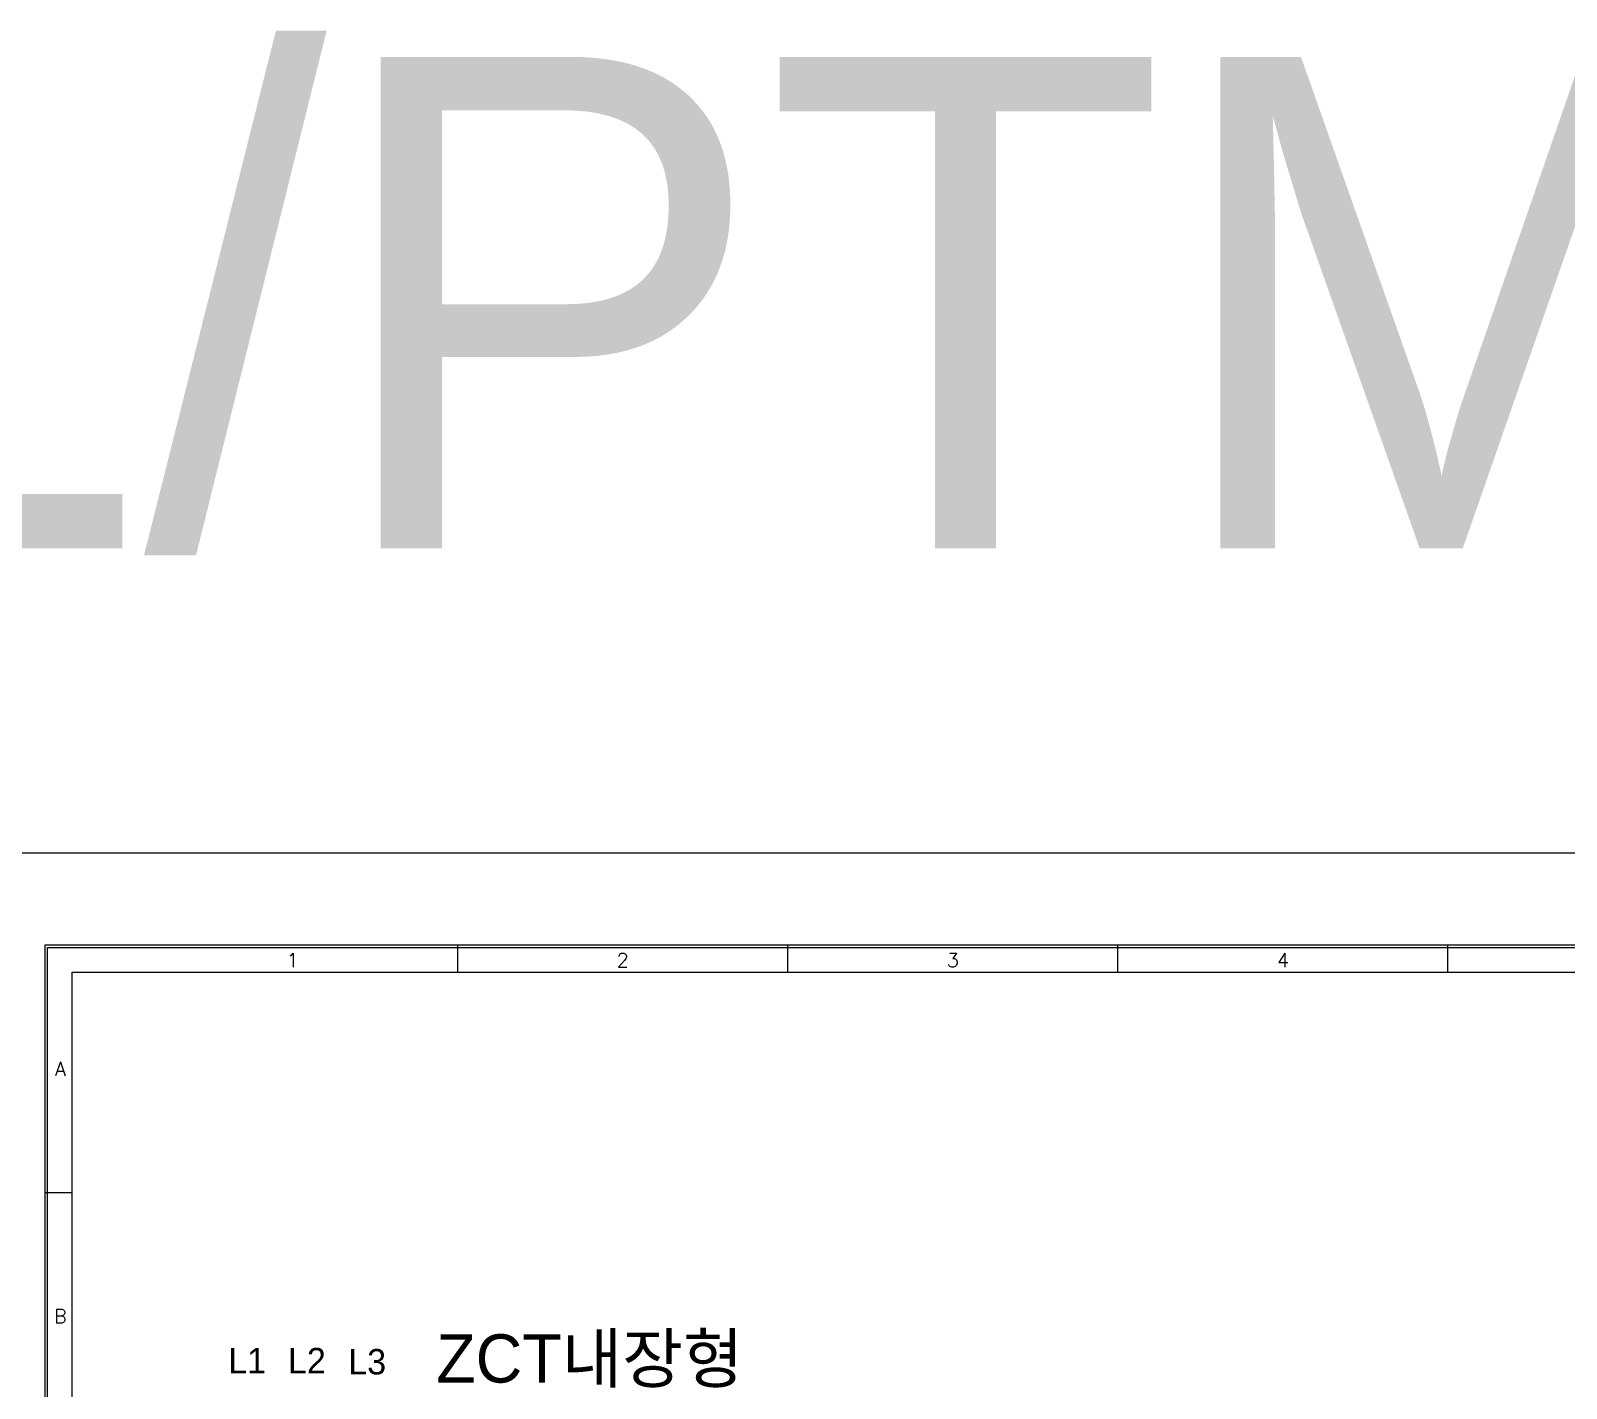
# Model space of a CAD drawing. Header units: millimetres. Extents: x 45 to 885, y 38 to 718.
# Drawn here: x 472.5 to 656.8, y 554.7 to 717.6 of the extents above; entities that cross this region are included whole.
import ezdxf
from ezdxf.enums import TextEntityAlignment as Align

# ---------------------------------------------------------------- set-up
doc = ezdxf.new("R2010")
doc.units = ezdxf.units.MM
for name, color, linetype in [('20', 2, 'Continuous'), ('30', 3, 'Continuous'), ('70', 7, 'Continuous'), ('ASHADE', 7, 'Continuous')]:
    doc.layers.add(name, color=color, linetype=linetype)
doc.styles.add('ghs', font='NGULIM.TTF')
doc.styles.add('SIMPLEX', font='SIMPLEX')

msp = doc.modelspace()

# ---------------------------------------------------------------- linework, layer by layer
msp.add_lwpolyline([(45.491, 618.976), (885.408, 618.976), (885.408, 37.938), (45.491, 37.938)], close=True)
at = {"layer": '20', "color": 7}
for p, q in [((477.525, 604.646), (847.191, 604.646)), ((477.525, 368.333), (477.525, 604.646))]:
    msp.add_line(p, q, dxfattribs=at)
at = {"layer": '30', "color": 7}
for p, q in [((523.758, 604.646), (523.758, 607.913)), ((563.358, 604.646), (563.358, 607.913)), ((602.958, 604.646), (602.958, 607.913)), ((642.558, 604.646), (642.558, 607.913)), ((474.258, 578.213), (477.525, 578.213))]:
    msp.add_line(p, q, dxfattribs=at)
at = {"layer": '70', "color": 7}
for points in [[(850.458, 340.613), (474.258, 340.613), (474.258, 607.913), (850.458, 607.913)], [(850.161, 340.91), (474.555, 340.91), (474.555, 607.616), (850.161, 607.616)]]:
    msp.add_lwpolyline(points, close=True, dxfattribs=at)

# ---------------------------------------------------------------- texts
at = {"layer": '30', "color": 7, "style": 'SIMPLEX'}
for s, p in [('1', (503.958, 606.086)), ('2', (543.558, 606.086)), ('3', (583.158, 606.086)), ('4', (622.758, 606.086)), ('A', (476.09, 593.063))]:
    msp.add_text(s, height=1.683, dxfattribs=at).set_placement(p, align=Align.MIDDLE)
at = {"layer": '30', "color": 0, "linetype": 'ByBlock', "lineweight": 25, "style": 'SIMPLEX'}
msp.add_text('B', height=1.683, dxfattribs=at).set_placement((476.09, 563.363), align=Align.MIDDLE)
at = {"layer": 'ASHADE', "color": 0, "linetype": 'ByBlock', "lineweight": 25, "ltscale": 2, "style": 'ghs'}
for s, height, p in [('DSP-PTL/PTM', 58.968, (153.114, 655.472)), ('ZCT내장형', 5.7915, (521.183, 555.409)), ('L1', 3.0512, (496.23, 556.523)), ('L2', 3.0512, (503.399, 556.523)), ('L3', 3.0512, (510.633, 556.387))]:
    msp.add_text(s, height=height, dxfattribs=at).set_placement(p)

doc.saveas('drawing.dxf')
